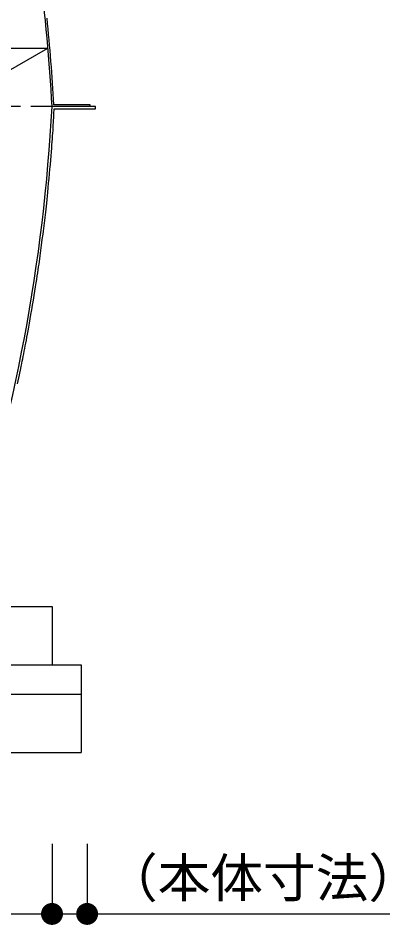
# Model space of a CAD drawing. Units: millimetres, scale not verified. Extents: x -8910 to 8910, y -6308 to 6308.
# Drawn here: x 1617 to 2252, y -3786 to -2235 of the extents above; entities that cross this region are included whole.
import ezdxf
from ezdxf.enums import TextEntityAlignment as Align

# ---------------------------------------------------------------- set-up
doc = ezdxf.new("R2010")
doc.units = ezdxf.units.MM
doc.header["$LTSCALE"] = 30
doc.linetypes.add('DASHED1', pattern=[1.8, 1.2, -0.6])
for name, color, linetype, lineweight in [('0-0_空気管', 3, 'Continuous', 25), ('0-1_機器', 2, 'Continuous', 25), ('0-5_00クル-フ-6寸法', 132, 'Continuous', 25)]:
    doc.layers.add(name, color=color, linetype=linetype, lineweight=lineweight)
doc.styles.add('ＭＳ ゴシック', font='')
doc.styles.get('ＭＳ ゴシック').set_extended_font_data('MS Gothic')

msp = doc.modelspace()

# ---------------------------------------------------------------- linework, layer by layer
at = {"layer": '0-0_空気管'}
for p, q in [((661.83, -2286.76), (1667.99, -2286.76)), ((712.85, -2836.76), (1667.99, -2286.76)), ((1748.96, -2386.76), (1674.91, -2386.76)), ((1739.91, -2383.56), (1677.95, -2383.56)), ((1739.91, -2386.76), (1739.91, -2383.56)), ((1748.96, -2390.76), (1748.96, -2386.76)), ((1678.23, -2399.51), (1678.7, -2390.76)), ((1678.7, -2390.76), (1748.96, -2390.76))]:
    msp.add_line(p, q, dxfattribs=at)
at = {"layer": '0-0_空気管', "linetype": 'DASHED1'}
msp.add_line((1674.91, -2386.76), (654.91, -2386.76), dxfattribs=at)
at = {"layer": '0-0_空気管'}
for points in [[(1657.11, -2623.53), (1658.33, -2614.16), (1659.53, -2604.79), (1660.13, -2600.11), (1660.73, -2595.42), (1661.32, -2590.74), (1661.9, -2586.05), (1662.48, -2581.36), (1663.04, -2576.67), (1663.6, -2571.97), (1664.15, -2567.2), (1664.7, -2562.27), (1665.27, -2557.14), (1665.84, -2551.71), (1666.44, -2545.92), (1667.07, -2539.7), (1667.73, -2532.97), (1668.43, -2525.7), (1669.15, -2518), (1669.9, -2510.01), (1670.64, -2501.89), (1671.37, -2493.77), (1672.08, -2485.8), (1672.75, -2478.12), (1673.37, -2470.89), (1673.93, -2464.21), (1674.43, -2458.04), (1674.88, -2452.31), (1675.29, -2446.95), (1675.66, -2441.88), (1676, -2437.03), (1676.31, -2432.33), (1676.61, -2427.7), (1676.89, -2423.1), (1677.16, -2418.57), (1677.42, -2414.18), (1677.66, -2410), (1677.87, -2406.12), (1678.07, -2402.6), (1678.23, -2399.51)], [(1620.86, -2837.7), (1622.13, -2831.54), (1622.67, -2828.95), (1623.31, -2825.85), (1624.03, -2822.32), (1624.83, -2818.43), (1625.68, -2814.25), (1626.56, -2809.85), (1627.47, -2805.3), (1628.39, -2800.68), (1629.3, -2796.03), (1630.21, -2791.31), (1631.13, -2786.44), (1632.08, -2781.35), (1633.07, -2775.96), (1634.11, -2770.22), (1635.21, -2764.02), (1636.38, -2757.32), (1637.64, -2750.08), (1638.95, -2742.39), (1640.31, -2734.41), (1641.67, -2726.28), (1643.03, -2718.15), (1644.35, -2710.17), (1645.61, -2702.47), (1646.79, -2695.21), (1647.87, -2688.49), (1648.84, -2682.28), (1649.74, -2676.51), (1650.56, -2671.09), (1651.32, -2665.97), (1652.04, -2661.06), (1652.72, -2656.3), (1653.37, -2651.61), (1654.02, -2646.93), (1654.65, -2642.25), (1655.28, -2637.57), (1655.89, -2632.89), (1656.5, -2628.21), (1657.11, -2623.53)], [(1617.15, -2855.65), (1618.12, -2850.96), (1620.86, -2837.7)], [(1616.03, -2860.99), (1617.15, -2855.65)]]:
    msp.add_lwpolyline(points, dxfattribs=at)
for centre, radius, start, end in [((-1320.98, -2543.77), 3000, 2.99998, 11.98755), ((-1320.98, -2543.77), 3003.2, 3.05789, 5.89299), ((-1320.98, -2229.75), 3000, 341.77399, 357)]:
    msp.add_arc(centre, radius, start, end, dxfattribs=at)
at = {"layer": '0-1_機器'}
for p, q in [((654.91, -3241.76), (1674.91, -3241.76)), ((1674.91, -3241.76), (1674.91, -3341.76)), ((604.91, -3341.76), (1724.91, -3341.76)), ((1724.91, -3341.76), (1724.91, -3491.76)), ((604.91, -3391.76), (1724.91, -3391.76)), ((604.91, -3491.76), (1724.91, -3491.76))]:
    msp.add_line(p, q, dxfattribs=at)
at = {"layer": '0-5_00クル-フ-6寸法', "color": 4}
for p, q in [((1674.91, -3647.79), (1674.91, -3767.79)), ((1674.91, -3647.79), (1674.91, -3767.79)), ((1734.91, -3647.79), (1734.91, -3767.79)), ((654.91, -3767.79), (1674.91, -3767.79)), ((1674.91, -3767.79), (1734.91, -3767.79)), ((1733.41, -3767.79), (2252.15, -3767.79))]:
    msp.add_line(p, q, dxfattribs=at)
at = {"layer": '0-5_00クル-フ-6寸法'}
for points in [[(1674.91, -3767.79), (1661.24, -3754.95), (1662.96, -3753.34)], [(1674.91, -3767.79), (1661.24, -3754.95), (1662.96, -3753.34)], [(1674.91, -3767.79), (1662.96, -3753.34), (1664.86, -3751.96)], [(1674.91, -3767.79), (1662.96, -3753.34), (1664.86, -3751.96)], [(1674.91, -3767.79), (1664.86, -3751.96), (1666.93, -3750.82)], [(1674.91, -3767.79), (1664.86, -3751.96), (1666.93, -3750.82)], [(1674.91, -3767.79), (1666.93, -3750.82), (1669.11, -3749.96)], [(1674.91, -3767.79), (1666.93, -3750.82), (1669.11, -3749.96)], [(1674.91, -3767.79), (1669.11, -3749.96), (1671.4, -3749.37)], [(1674.91, -3767.79), (1669.11, -3749.96), (1671.4, -3749.37)], [(1674.91, -3767.79), (1671.4, -3749.37), (1673.73, -3749.08)], [(1674.91, -3767.79), (1671.4, -3749.37), (1673.73, -3749.08)], [(1674.91, -3767.79), (1673.73, -3749.08), (1676.09, -3749.08)], [(1674.91, -3767.79), (1673.73, -3749.08), (1676.09, -3749.08)], [(1674.91, -3767.79), (1676.09, -3749.08), (1678.42, -3749.37)], [(1674.91, -3767.79), (1676.09, -3749.08), (1678.42, -3749.37)], [(1674.91, -3767.79), (1678.42, -3749.37), (1680.7, -3749.96)], [(1674.91, -3767.79), (1678.42, -3749.37), (1680.7, -3749.96)], [(1674.91, -3767.79), (1680.7, -3749.96), (1682.89, -3750.82)], [(1674.91, -3767.79), (1680.7, -3749.96), (1682.89, -3750.82)], [(1674.91, -3767.79), (1682.89, -3750.82), (1684.96, -3751.96)], [(1674.91, -3767.79), (1682.89, -3750.82), (1684.96, -3751.96)], [(1674.91, -3767.79), (1684.96, -3751.96), (1686.86, -3753.34)], [(1674.91, -3767.79), (1684.96, -3751.96), (1686.86, -3753.34)], [(1674.91, -3767.79), (1686.86, -3753.34), (1688.58, -3754.95)], [(1674.91, -3767.79), (1686.86, -3753.34), (1688.58, -3754.95)], [(1734.91, -3767.79), (1721.24, -3754.95), (1722.96, -3753.34)], [(1734.91, -3767.79), (1722.96, -3753.34), (1724.86, -3751.96)], [(1734.91, -3767.79), (1724.86, -3751.96), (1726.93, -3750.82)], [(1734.91, -3767.79), (1726.93, -3750.82), (1729.11, -3749.96)], [(1734.91, -3767.79), (1729.11, -3749.96), (1731.4, -3749.37)], [(1734.91, -3767.79), (1731.4, -3749.37), (1733.73, -3749.08)], [(1734.91, -3767.79), (1733.73, -3749.08), (1736.09, -3749.08)], [(1734.91, -3767.79), (1736.09, -3749.08), (1738.42, -3749.37)], [(1734.91, -3767.79), (1738.42, -3749.37), (1740.7, -3749.96)], [(1734.91, -3767.79), (1740.7, -3749.96), (1742.89, -3750.82)], [(1734.91, -3767.79), (1742.89, -3750.82), (1744.96, -3751.96)], [(1734.91, -3767.79), (1744.96, -3751.96), (1746.86, -3753.34)], [(1734.91, -3767.79), (1746.86, -3753.34), (1748.58, -3754.95)], [(1674.91, -3767.79), (1656.16, -3767.79), (1656.31, -3765.44)], [(1674.91, -3767.79), (1656.16, -3767.79), (1656.31, -3765.44)], [(1674.91, -3767.79), (1656.31, -3770.14), (1656.16, -3767.79)], [(1674.91, -3767.79), (1656.31, -3770.14), (1656.16, -3767.79)], [(1674.91, -3767.79), (1656.31, -3765.44), (1656.75, -3763.13)], [(1674.91, -3767.79), (1656.31, -3765.44), (1656.75, -3763.13)], [(1674.91, -3767.79), (1656.75, -3772.45), (1656.31, -3770.14)], [(1674.91, -3767.79), (1656.75, -3772.45), (1656.31, -3770.14)], [(1674.91, -3767.79), (1656.75, -3763.13), (1657.48, -3760.89)], [(1674.91, -3767.79), (1656.75, -3763.13), (1657.48, -3760.89)], [(1674.91, -3767.79), (1657.48, -3774.69), (1656.75, -3772.45)], [(1674.91, -3767.79), (1657.48, -3774.69), (1656.75, -3772.45)], [(1674.91, -3767.79), (1657.48, -3760.89), (1658.48, -3758.76)], [(1674.91, -3767.79), (1657.48, -3760.89), (1658.48, -3758.76)], [(1674.91, -3767.79), (1658.48, -3776.82), (1657.48, -3774.69)], [(1674.91, -3767.79), (1658.48, -3776.82), (1657.48, -3774.69)], [(1674.91, -3767.79), (1658.48, -3758.76), (1659.74, -3756.77)], [(1674.91, -3767.79), (1658.48, -3758.76), (1659.74, -3756.77)], [(1674.91, -3767.79), (1659.74, -3778.81), (1658.48, -3776.82)], [(1674.91, -3767.79), (1659.74, -3778.81), (1658.48, -3776.82)], [(1674.91, -3767.79), (1659.74, -3756.77), (1661.24, -3754.95)], [(1674.91, -3767.79), (1659.74, -3756.77), (1661.24, -3754.95)], [(1674.91, -3767.79), (1661.24, -3780.62), (1659.74, -3778.81)], [(1674.91, -3767.79), (1661.24, -3780.62), (1659.74, -3778.81)], [(1674.91, -3767.79), (1662.96, -3782.24), (1661.24, -3780.62)], [(1674.91, -3767.79), (1662.96, -3782.24), (1661.24, -3780.62)], [(1674.91, -3767.79), (1664.86, -3783.62), (1662.96, -3782.24)], [(1674.91, -3767.79), (1664.86, -3783.62), (1662.96, -3782.24)], [(1674.91, -3767.79), (1666.93, -3784.75), (1664.86, -3783.62)], [(1674.91, -3767.79), (1666.93, -3784.75), (1664.86, -3783.62)], [(1674.91, -3767.79), (1669.11, -3785.62), (1666.93, -3784.75)], [(1674.91, -3767.79), (1669.11, -3785.62), (1666.93, -3784.75)], [(1674.91, -3767.79), (1671.4, -3786.21), (1669.11, -3785.62)], [(1674.91, -3767.79), (1671.4, -3786.21), (1669.11, -3785.62)], [(1674.91, -3767.79), (1673.73, -3786.5), (1671.4, -3786.21)], [(1674.91, -3767.79), (1673.73, -3786.5), (1671.4, -3786.21)], [(1674.91, -3767.79), (1676.09, -3786.5), (1673.73, -3786.5)], [(1674.91, -3767.79), (1676.09, -3786.5), (1673.73, -3786.5)], [(1674.91, -3767.79), (1688.58, -3754.95), (1690.08, -3756.77)], [(1674.91, -3767.79), (1688.58, -3754.95), (1690.08, -3756.77)], [(1674.91, -3767.79), (1690.08, -3756.77), (1691.34, -3758.76)], [(1674.91, -3767.79), (1690.08, -3756.77), (1691.34, -3758.76)], [(1674.91, -3767.79), (1691.34, -3758.76), (1692.34, -3760.89)], [(1674.91, -3767.79), (1691.34, -3758.76), (1692.34, -3760.89)], [(1674.91, -3767.79), (1692.34, -3760.89), (1693.07, -3763.13)], [(1674.91, -3767.79), (1692.34, -3760.89), (1693.07, -3763.13)], [(1674.91, -3767.79), (1693.07, -3763.13), (1693.51, -3765.44)], [(1674.91, -3767.79), (1693.07, -3763.13), (1693.51, -3765.44)], [(1674.91, -3767.79), (1693.51, -3765.44), (1693.66, -3767.79)], [(1674.91, -3767.79), (1693.51, -3765.44), (1693.66, -3767.79)], [(1674.91, -3767.79), (1678.42, -3786.21), (1676.09, -3786.5)], [(1674.91, -3767.79), (1680.7, -3785.62), (1678.42, -3786.21)], [(1674.91, -3767.79), (1682.89, -3784.75), (1680.7, -3785.62)], [(1674.91, -3767.79), (1684.96, -3783.62), (1682.89, -3784.75)], [(1674.91, -3767.79), (1686.86, -3782.24), (1684.96, -3783.62)], [(1674.91, -3767.79), (1688.58, -3780.62), (1686.86, -3782.24)], [(1674.91, -3767.79), (1690.08, -3778.81), (1688.58, -3780.62)], [(1674.91, -3767.79), (1691.34, -3776.82), (1690.08, -3778.81)], [(1674.91, -3767.79), (1692.34, -3774.69), (1691.34, -3776.82)], [(1674.91, -3767.79), (1693.07, -3772.45), (1692.34, -3774.69)], [(1674.91, -3767.79), (1693.51, -3770.14), (1693.07, -3772.45)], [(1674.91, -3767.79), (1693.66, -3767.79), (1693.51, -3770.14)], [(1674.91, -3767.79), (1678.42, -3786.21), (1676.09, -3786.5)], [(1674.91, -3767.79), (1680.7, -3785.62), (1678.42, -3786.21)], [(1674.91, -3767.79), (1682.89, -3784.75), (1680.7, -3785.62)], [(1674.91, -3767.79), (1684.96, -3783.62), (1682.89, -3784.75)], [(1674.91, -3767.79), (1686.86, -3782.24), (1684.96, -3783.62)], [(1674.91, -3767.79), (1688.58, -3780.62), (1686.86, -3782.24)], [(1674.91, -3767.79), (1690.08, -3778.81), (1688.58, -3780.62)], [(1674.91, -3767.79), (1691.34, -3776.82), (1690.08, -3778.81)], [(1674.91, -3767.79), (1692.34, -3774.69), (1691.34, -3776.82)], [(1674.91, -3767.79), (1693.07, -3772.45), (1692.34, -3774.69)], [(1674.91, -3767.79), (1693.51, -3770.14), (1693.07, -3772.45)], [(1674.91, -3767.79), (1693.66, -3767.79), (1693.51, -3770.14)], [(1734.91, -3767.79), (1716.16, -3767.79), (1716.31, -3765.44)], [(1734.91, -3767.79), (1716.31, -3770.14), (1716.16, -3767.79)], [(1734.91, -3767.79), (1716.31, -3765.44), (1716.75, -3763.13)], [(1734.91, -3767.79), (1716.75, -3772.45), (1716.31, -3770.14)], [(1734.91, -3767.79), (1716.75, -3763.13), (1717.48, -3760.89)], [(1734.91, -3767.79), (1717.48, -3774.69), (1716.75, -3772.45)], [(1734.91, -3767.79), (1717.48, -3760.89), (1718.48, -3758.76)], [(1734.91, -3767.79), (1718.48, -3776.82), (1717.48, -3774.69)], [(1734.91, -3767.79), (1718.48, -3758.76), (1719.74, -3756.77)], [(1734.91, -3767.79), (1719.74, -3778.81), (1718.48, -3776.82)], [(1734.91, -3767.79), (1719.74, -3756.77), (1721.24, -3754.95)], [(1734.91, -3767.79), (1721.24, -3780.62), (1719.74, -3778.81)], [(1734.91, -3767.79), (1722.96, -3782.24), (1721.24, -3780.62)], [(1734.91, -3767.79), (1724.86, -3783.62), (1722.96, -3782.24)], [(1734.91, -3767.79), (1726.93, -3784.75), (1724.86, -3783.62)], [(1734.91, -3767.79), (1729.11, -3785.62), (1726.93, -3784.75)], [(1734.91, -3767.79), (1731.4, -3786.21), (1729.11, -3785.62)], [(1734.91, -3767.79), (1733.73, -3786.5), (1731.4, -3786.21)], [(1734.91, -3767.79), (1736.09, -3786.5), (1733.73, -3786.5)], [(1734.91, -3767.79), (1748.58, -3754.95), (1750.08, -3756.77)], [(1734.91, -3767.79), (1750.08, -3756.77), (1751.34, -3758.76)], [(1734.91, -3767.79), (1751.34, -3758.76), (1752.34, -3760.89)], [(1734.91, -3767.79), (1752.34, -3760.89), (1753.07, -3763.13)], [(1734.91, -3767.79), (1753.07, -3763.13), (1753.51, -3765.44)], [(1734.91, -3767.79), (1753.51, -3765.44), (1753.66, -3767.79)], [(1734.91, -3767.79), (1738.42, -3786.21), (1736.09, -3786.5)], [(1734.91, -3767.79), (1740.7, -3785.62), (1738.42, -3786.21)], [(1734.91, -3767.79), (1742.89, -3784.75), (1740.7, -3785.62)], [(1734.91, -3767.79), (1744.96, -3783.62), (1742.89, -3784.75)], [(1734.91, -3767.79), (1746.86, -3782.24), (1744.96, -3783.62)], [(1734.91, -3767.79), (1748.58, -3780.62), (1746.86, -3782.24)], [(1734.91, -3767.79), (1750.08, -3778.81), (1748.58, -3780.62)], [(1734.91, -3767.79), (1751.34, -3776.82), (1750.08, -3778.81)], [(1734.91, -3767.79), (1752.34, -3774.69), (1751.34, -3776.82)], [(1734.91, -3767.79), (1753.07, -3772.45), (1752.34, -3774.69)], [(1734.91, -3767.79), (1753.51, -3770.14), (1753.07, -3772.45)], [(1734.91, -3767.79), (1753.66, -3767.79), (1753.51, -3770.14)]]:
    msp.add_solid(points, dxfattribs=at)

# ---------------------------------------------------------------- texts
at = {"layer": '0-5_00クル-フ-6寸法', "color": 4, "style": 'ＭＳ ゴシック'}
msp.add_text('（本体寸法）', height=65.98, dxfattribs=at).set_placement((1765.53, -3758.9), align=Align.BOTTOM_LEFT)

doc.saveas('drawing.dxf')
